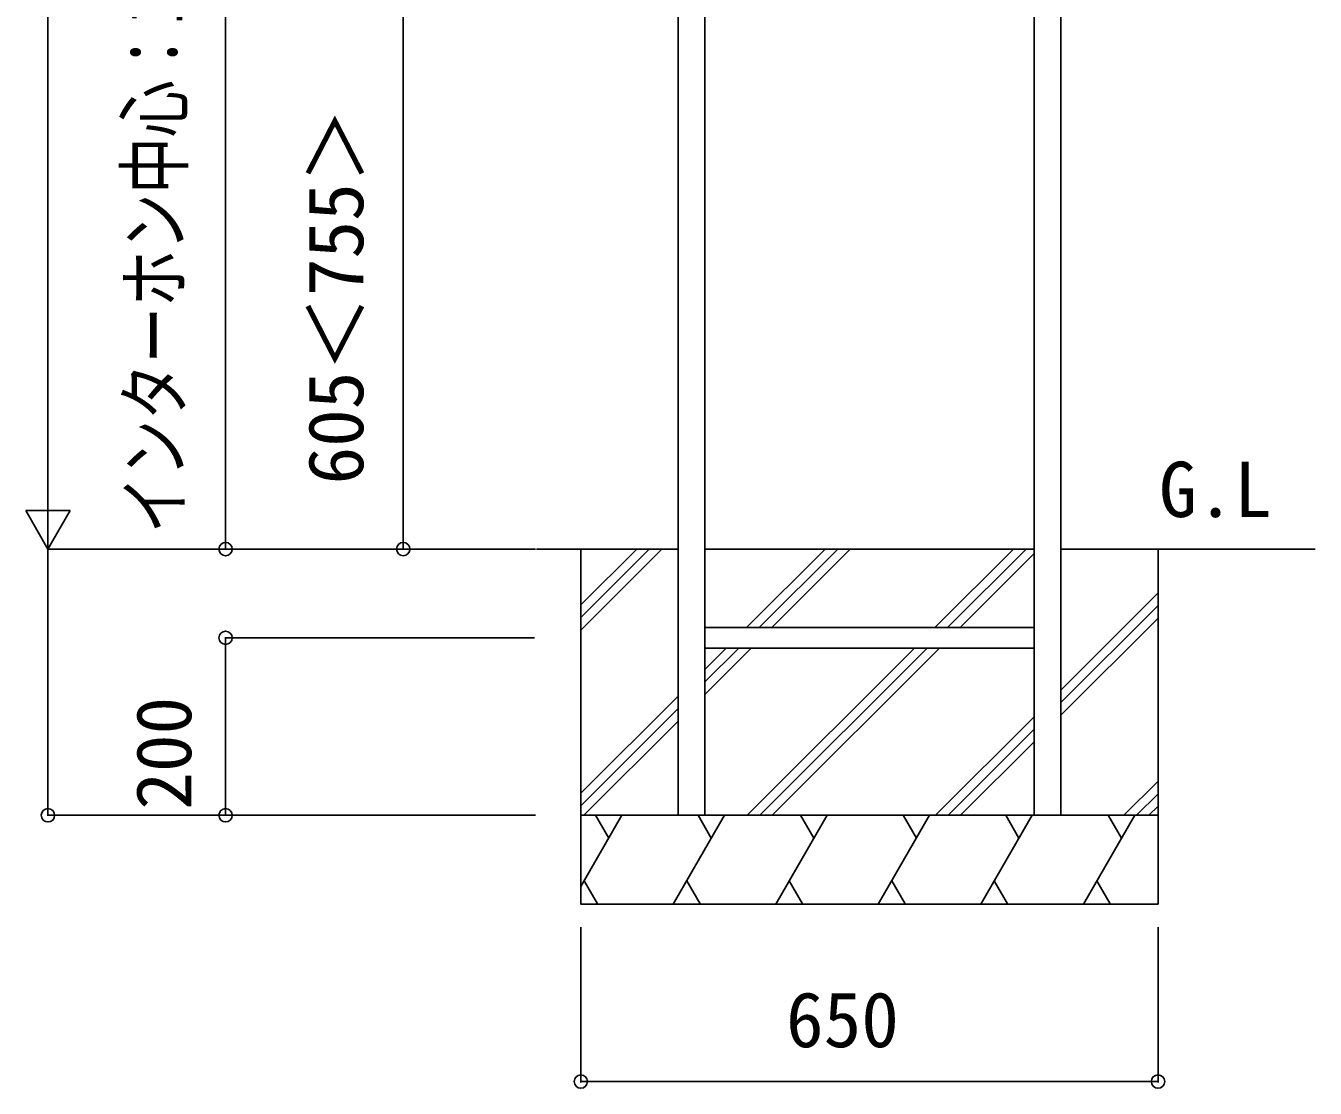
# Model space of a CAD drawing. Units: millimetres, scale not verified. Extents: x -4375 to 4375, y -6499 to 6472.
# Drawn here: x -2300 to -848, y 643 to 1840 of the extents above; entities that cross this region are included whole.
import ezdxf
from ezdxf.enums import TextEntityAlignment as Align

# ---------------------------------------------------------------- set-up
doc = ezdxf.new("R2010")
doc.units = ezdxf.units.MM
doc.header["$LTSCALE"] = 30
for name, color, linetype in [('0-1_USER1', 3, 'Continuous'), ('0-2_YKK_A1', 4, 'Continuous'), ('0-3_YKK_D', 6, 'Continuous')]:
    doc.layers.add(name, color=color, linetype=linetype)
doc.styles.add('ＭＳ ゴシック', font='')
doc.styles.get('ＭＳ ゴシック').set_extended_font_data('MS Gothic')

msp = doc.modelspace()

# ---------------------------------------------------------------- linework, layer by layer
at = {"layer": '0-2_YKK_A1'}
for p, q in [((-1565.5, 2645.8), (-1565.5, 1250.8)), ((-1535.5, 1250.8), (-1535.5, 2645.8)), ((-1164.5, 2645.8), (-1164.5, 1250.8)), ((-1134.5, 1250.8), (-1134.5, 2645.8)), ((-1725, 1250.8), (-1565.5, 1250.8)), ((-1675, 1250.8), (-1565.5, 1250.8)), ((-1675, 1187.78), (-1611.98, 1250.8)), ((-1675, 1173.64), (-1597.84, 1250.8)), ((-1675, 1159.5), (-1583.7, 1250.8)), ((-1535.5, 1250.8), (-1164.5, 1250.8)), ((-1535.5, 1250.8), (-1164.5, 1250.8)), ((-1488.35, 1162.3), (-1399.85, 1250.8)), ((-1474.21, 1162.3), (-1385.71, 1250.8)), ((-1460.06, 1162.3), (-1371.56, 1250.8)), ((-1276.22, 1162.3), (-1187.72, 1250.8)), ((-1262.07, 1162.3), (-1173.57, 1250.8)), ((-1134.5, 1250.8), (-847.99, 1250.8)), ((-1247.93, 1162.3), (-1164.5, 1245.73)), ((-1134.5, 1091.88), (-1025, 1201.38)), ((-1134.5, 1077.74), (-1025, 1187.24)), ((-1164.5, 1162.3), (-1535.5, 1162.3)), ((-1535.5, 1162.3), (-1535.5, 1139.3)), ((-1164.5, 1162.3), (-1164.5, 1139.3)), ((-1134.5, 1063.6), (-1025, 1173.1)), ((-1164.5, 1139.3), (-1535.5, 1139.3)), ((-1535.5, 1115.15), (-1511.35, 1139.3)), ((-1535.5, 1101.01), (-1497.21, 1139.3)), ((-1535.5, 1086.86), (-1483.06, 1139.3)), ((-1487.72, 950.8), (-1299.22, 1139.3)), ((-1473.57, 950.8), (-1285.07, 1139.3)), ((-1459.43, 950.8), (-1270.93, 1139.3)), ((-1675, 975.65), (-1565.5, 1085.15)), ((-1675, 961.51), (-1565.5, 1071.01)), ((-1275.58, 950.8), (-1164.5, 1061.88)), ((-1671.56, 950.8), (-1565.5, 1056.86)), ((-1261.44, 950.8), (-1164.5, 1047.74)), ((-1247.3, 950.8), (-1164.5, 1033.6)), ((-1063.45, 950.8), (-1025, 989.25)), ((-1049.31, 950.8), (-1025, 975.11)), ((-1035.17, 950.8), (-1025, 960.97)), ((-1675, 870.51), (-1628.64, 950.8)), ((-1658.38, 950.8), (-1643.51, 925.05)), ((-1570.91, 850.8), (-1513.17, 950.8)), ((-1542.91, 950.8), (-1528.04, 925.05)), ((-1455.44, 850.8), (-1397.7, 950.8)), ((-1427.44, 950.8), (-1412.57, 925.05)), ((-1339.97, 850.8), (-1282.23, 950.8)), ((-1311.97, 950.8), (-1297.1, 925.05)), ((-1224.5, 850.8), (-1166.76, 950.8)), ((-1196.5, 950.8), (-1181.63, 925.05)), ((-1109.03, 850.8), (-1051.29, 950.8)), ((-1081.03, 950.8), (-1066.16, 925.05)), ((-1656.24, 851.03), (-1671.24, 877.01)), ((-1540.77, 851.03), (-1555.77, 877.01)), ((-1425.3, 851.03), (-1440.3, 877.01)), ((-1309.83, 851.03), (-1324.83, 877.01)), ((-1194.36, 851.03), (-1209.36, 877.01)), ((-1078.89, 851.03), (-1093.89, 877.01)), ((-1600.77, 851.03), (-1600.64, 850.8)), ((-1485.3, 851.03), (-1485.17, 850.8)), ((-1369.83, 851.03), (-1369.7, 850.8)), ((-1254.36, 851.03), (-1254.23, 850.8)), ((-1138.89, 851.03), (-1138.76, 850.8))]:
    msp.add_line(p, q, dxfattribs=at)
for points in [[(-1134.5, 1250.8), (-1025, 1250.8), (-1025, 950.8), (-1675, 950.8), (-1675, 1250.8)], [(-1565.5, 1250.8), (-1565.5, 950.8), (-1535.5, 950.8), (-1535.5, 1250.8)], [(-1164.5, 1250.8), (-1164.5, 950.8), (-1134.5, 950.8), (-1134.5, 1250.8)]]:
    msp.add_lwpolyline(points, dxfattribs=at)
msp.add_lwpolyline([(-1675, 950.8), (-1025, 950.8), (-1025, 850.8), (-1675, 850.8)], close=True, dxfattribs=at)
at = {"layer": '0-3_YKK_D'}
for p, q in [((-2275, 2600.8), (-2275, 1300.8)), ((-2075, 1250.8), (-2075, 2550.8)), ((-1875, 1250.8), (-1875, 2005.8)), ((-2275, 1250.8), (-2275, 1337.4)), ((-2275, 1250.8), (-2300, 1294.1)), ((-2250, 1294.1), (-2300, 1294.1)), ((-2275, 1250.8), (-2250, 1294.1)), ((-1726, 1250.8), (-2276, 1250.8)), ((-1726, 1250.8), (-2276, 1250.8)), ((-2275, 1250.8), (-2275, 950.8)), ((-1726, 1250.8), (-2076, 1250.8)), ((-1796, 1250.8), (-1876, 1250.8)), ((-1727.25, 1150.8), (-2076, 1150.8)), ((-2075, 950.8), (-2075, 1150.8)), ((-1726, 950.8), (-2276, 950.8)), ((-1726, 950.8), (-2076, 950.8)), ((-1675, 824.8), (-1675, 649.8)), ((-1025, 824.8), (-1025, 649.8)), ((-1675, 650.8), (-1025, 650.8))]:
    msp.add_line(p, q, dxfattribs=at)
for centre in [(-2075, 1250.8), (-1875, 1250.8), (-2075, 1150.8), (-2275, 950.8), (-2075, 950.8), (-1675, 650.8), (-1025, 650.8)]:
    msp.add_circle(centre, 7.5, dxfattribs=at)

# ---------------------------------------------------------------- texts
at = {"layer": '0-1_USER1', "style": 'ＭＳ ゴシック'}
msp.add_text('G.L', height=62.32, dxfattribs=at).set_placement((-1023.83, 1268.19), align=Align.BOTTOM_LEFT)
at = {"layer": '0-3_YKK_D', "style": 'ＭＳ ゴシック', "width": 0.75}
msp.add_text('インターホン中心：1150＜1300＞', height=62.32, rotation=90, dxfattribs=at).set_placement((-2105.14, 1268.73), align=Align.BOTTOM_LEFT)
at = {"layer": '0-3_YKK_D', "style": 'ＭＳ ゴシック'}
for s, p in [('605＜755＞', (-1901.28, 1323.56)), ('200', (-2095, 957.11))]:
    msp.add_text(s, height=62.32, rotation=90, dxfattribs=at).set_placement(p, align=Align.BOTTOM_LEFT)
msp.add_text('650', height=62.32, dxfattribs=at).set_placement((-1443.93, 670.8), align=Align.BOTTOM_LEFT)

doc.saveas('drawing.dxf')
